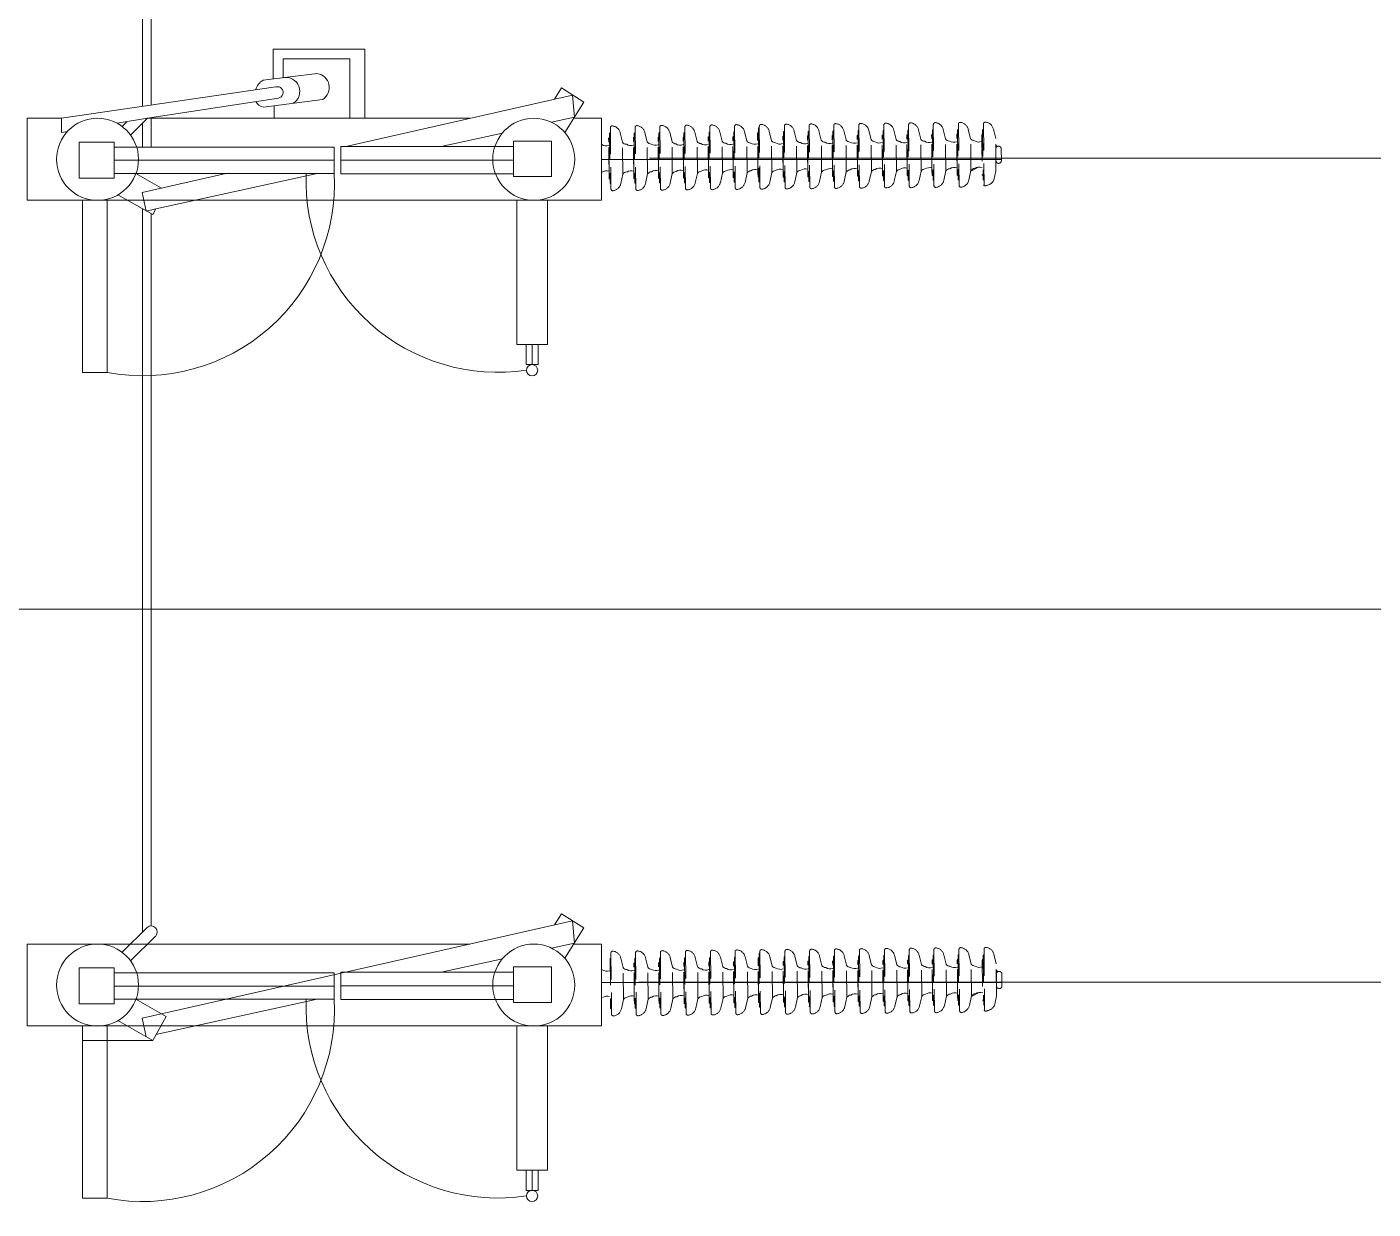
# Model space of a CAD drawing. Header units: inches. Extents: x 3989 to 4711, y 2881 to 3348.
# Drawn here: x 4179.83 to 4205.35, y 3026.7 to 3049.11 of the extents above; entities that cross this region are included whole.
import ezdxf

# ---------------------------------------------------------------- set-up
doc = ezdxf.new("R2010")
doc.units = ezdxf.units.IN
doc.header["$MEASUREMENT"] = 0
doc.linetypes.add('DASHED', pattern=[0.75, 0.5, -0.25])
doc.layers.add('COTAS', color=4, linetype='Continuous')
doc.layers.add('medidas', color=3, linetype='Continuous')

# ---------------------------------------------------------------- blocks, each defined once
blk = doc.blocks.new('*U13')
at = {"color": 0, "linetype": 'DASHED', "lineweight": 0}
for p, q in [((-124.362, -105.849), (-124.373, -107.008)), ((-124.362, -105.855), (-124.373, -107.015)), ((-123.887, -105.853), (-123.898, -107.013)), ((-123.411, -105.858), (-123.423, -107.018)), ((-122.943, -105.863), (-122.955, -107.023)), ((-122.475, -105.868), (-122.487, -107.028)), ((-122, -105.873), (-122.011, -107.032)), ((-121.525, -105.877), (-121.536, -107.037)), ((-121.056, -105.882), (-121.068, -107.042)), ((-120.588, -105.887), (-120.6, -107.047)), ((-120.588, -105.887), (-120.6, -107.047)), ((-124.599, -106.735), (-124.593, -106.124)), ((-124.549, -105.945), (-124.593, -106.124)), ((-124.346, -105.967), (-124.355, -106.904)), ((-124.329, -106.055), (-124.337, -106.816)), ((-124.124, -106.734), (-124.118, -106.128)), ((-124.074, -105.95), (-124.118, -106.128)), ((-123.879, -105.956), (-123.888, -105.956)), ((-123.87, -105.965), (-123.88, -106.902)), ((-123.863, -106.045), (-123.871, -106.045)), ((-123.861, -106.73), (-123.855, -106.125)), ((-123.649, -106.738), (-123.643, -106.133)), ((-123.599, -105.954), (-123.643, -106.133)), ((-123.404, -105.961), (-123.412, -105.961)), ((-123.395, -105.969), (-123.405, -106.907)), ((-123.387, -106.049), (-123.396, -106.049)), ((-123.386, -106.734), (-123.38, -106.129)), ((-123.181, -106.743), (-123.175, -106.138)), ((-123.131, -105.959), (-123.175, -106.138)), ((-122.936, -105.966), (-122.944, -105.966)), ((-122.927, -105.975), (-122.936, -106.912)), ((-122.919, -106.054), (-122.928, -106.054)), ((-122.917, -106.739), (-122.911, -106.134)), ((-122.712, -106.748), (-122.706, -106.143)), ((-122.663, -105.964), (-122.706, -106.143)), ((-122.467, -105.971), (-122.476, -105.971)), ((-122.459, -105.979), (-122.468, -106.916)), ((-122.451, -106.059), (-122.46, -106.059)), ((-122.449, -106.744), (-122.443, -106.139)), ((-122.187, -105.969), (-122.231, -106.148)), ((-121.992, -105.975), (-122.001, -105.975)), ((-121.984, -105.984), (-121.993, -106.921)), ((-121.976, -106.064), (-121.984, -106.064)), ((-121.974, -106.749), (-121.968, -106.144)), ((-121.712, -105.973), (-121.756, -106.152)), ((-121.517, -105.98), (-121.526, -105.98)), ((-121.508, -105.989), (-121.518, -106.926)), ((-121.501, -106.068), (-121.509, -106.068)), ((-121.244, -105.978), (-121.288, -106.157)), ((-121.049, -105.985), (-121.057, -105.985)), ((-121.04, -105.994), (-121.05, -106.931)), ((-121.032, -106.073), (-121.041, -106.073)), ((-120.776, -105.983), (-120.819, -106.162)), ((-120.58, -105.99), (-120.589, -105.99)), ((-120.572, -105.998), (-120.581, -106.936)), ((-120.572, -105.998), (-120.581, -106.936)), ((-120.301, -105.988), (-120.344, -106.166)), ((-120.113, -105.891), (-120.125, -107.051)), ((-120.113, -105.891), (-120.125, -107.051)), ((-120.105, -105.923), (-120.113, -105.923)), ((-120.096, -105.932), (-120.106, -106.869)), ((-120.097, -106.003), (-120.106, -106.94)), ((-119.832, -105.993), (-119.876, -106.172)), ((-119.645, -105.896), (-119.656, -107.056)), ((-119.637, -105.999), (-119.646, -105.999)), ((-119.629, -106.008), (-119.638, -106.945)), ((-119.621, -106.088), (-119.629, -106.088)), ((-119.364, -105.997), (-119.408, -106.176)), ((-119.176, -105.901), (-119.188, -107.061)), ((-119.169, -106.004), (-119.177, -106.004)), ((-119.16, -106.013), (-119.17, -106.95)), ((-119.152, -106.092), (-119.161, -106.092)), ((-118.889, -106.002), (-118.933, -106.181)), ((-118.701, -105.906), (-118.713, -107.066)), ((-118.694, -106.009), (-118.702, -106.009)), ((-118.685, -106.018), (-118.695, -106.955)), ((-118.677, -106.097), (-118.686, -106.097)), ((-118.414, -106.007), (-118.458, -106.186)), ((-118.226, -105.91), (-118.238, -107.07)), ((-118.219, -106.013), (-118.227, -106.013)), ((-118.21, -106.022), (-118.219, -106.959)), ((-118.202, -106.102), (-118.211, -106.102)), ((-117.946, -106.012), (-117.989, -106.191)), ((-117.758, -105.916), (-117.77, -107.075)), ((-117.75, -106.018), (-117.759, -106.018)), ((-117.742, -106.027), (-117.751, -106.964)), ((-117.734, -106.107), (-117.743, -106.107)), ((-117.477, -106.017), (-117.521, -106.195)), ((-117.29, -105.92), (-117.301, -107.08)), ((-117.282, -106.023), (-117.291, -106.023)), ((-117.273, -106.032), (-117.283, -106.969)), ((-117.266, -106.112), (-117.274, -106.111)), ((-124.699, -106.327), (-124.701, -106.55)), ((-124.595, -106.328), (-124.597, -106.551)), ((-124.332, -106.324), (-124.334, -106.547)), ((-123.857, -106.322), (-123.859, -106.545)), ((-123.382, -106.326), (-123.384, -106.55)), ((-122.913, -106.331), (-122.916, -106.555)), ((-122.445, -106.336), (-122.447, -106.56)), ((-122.237, -106.753), (-122.231, -106.148)), ((-121.97, -106.341), (-121.972, -106.565)), ((-121.762, -106.757), (-121.756, -106.152)), ((-121.499, -106.753), (-121.493, -106.148)), ((-121.495, -106.346), (-121.497, -106.569)), ((-121.294, -106.762), (-121.288, -106.157)), ((-121.031, -106.758), (-121.025, -106.153)), ((-121.027, -106.351), (-121.029, -106.574)), ((-120.826, -106.767), (-120.819, -106.162)), ((-120.562, -106.763), (-120.556, -106.158)), ((-120.558, -106.355), (-120.561, -106.579)), ((-120.35, -106.772), (-120.344, -106.166)), ((-120.087, -106.768), (-120.081, -106.162)), ((-120.083, -106.36), (-120.085, -106.583)), ((-119.882, -106.777), (-119.876, -106.172)), ((-119.619, -106.773), (-119.613, -106.168)), ((-119.615, -106.365), (-119.617, -106.589)), ((-119.414, -106.781), (-119.408, -106.176)), ((-119.151, -106.777), (-119.145, -106.172)), ((-119.147, -106.37), (-119.149, -106.593)), ((-118.939, -106.786), (-118.933, -106.181)), ((-118.676, -106.782), (-118.669, -106.177)), ((-118.671, -106.375), (-118.674, -106.598)), ((-118.464, -106.791), (-118.458, -106.186)), ((-118.2, -106.787), (-118.194, -106.182)), ((-118.196, -106.379), (-118.199, -106.603)), ((-117.995, -106.796), (-117.989, -106.191)), ((-117.732, -106.792), (-117.726, -106.187)), ((-117.728, -106.384), (-117.73, -106.608)), ((-117.527, -106.801), (-117.521, -106.195)), ((-117.264, -106.797), (-117.258, -106.191)), ((-117.26, -106.389), (-117.262, -106.612)), ((-124.559, -106.915), (-124.599, -106.735)), ((-124.346, -106.824), (-124.354, -106.824)), ((-124.084, -106.913), (-124.124, -106.734)), ((-123.87, -106.823), (-123.879, -106.822)), ((-123.609, -106.918), (-123.649, -106.738)), ((-123.395, -106.827), (-123.404, -106.827)), ((-123.141, -106.923), (-123.181, -106.743)), ((-122.927, -106.832), (-122.936, -106.832)), ((-122.672, -106.928), (-122.712, -106.748)), ((-122.459, -106.837), (-122.467, -106.837)), ((-122.197, -106.932), (-122.237, -106.753)), ((-121.984, -106.842), (-121.992, -106.842)), ((-121.722, -106.937), (-121.762, -106.757)), ((-121.508, -106.846), (-121.517, -106.846)), ((-121.254, -106.942), (-121.294, -106.762)), ((-121.04, -106.851), (-121.049, -106.851)), ((-120.786, -106.947), (-120.826, -106.767)), ((-120.572, -106.856), (-120.581, -106.856)), ((-120.31, -106.951), (-120.35, -106.772)), ((-120.097, -106.861), (-120.105, -106.86)), ((-119.842, -106.956), (-119.882, -106.777)), ((-119.629, -106.866), (-119.637, -106.866)), ((-119.374, -106.961), (-119.414, -106.781)), ((-119.16, -106.87), (-119.169, -106.87)), ((-118.899, -106.966), (-118.939, -106.786)), ((-118.685, -106.875), (-118.694, -106.875)), ((-118.424, -106.97), (-118.464, -106.791)), ((-118.21, -106.88), (-118.219, -106.88)), ((-117.955, -106.975), (-117.995, -106.796)), ((-117.742, -106.885), (-117.75, -106.885)), ((-117.487, -106.98), (-117.527, -106.801)), ((-117.274, -106.89), (-117.282, -106.889)), ((-124.364, -106.912), (-124.372, -106.912)), ((-123.889, -106.911), (-123.897, -106.911)), ((-123.413, -106.915), (-123.422, -106.915)), ((-122.945, -106.92), (-122.954, -106.92)), ((-122.477, -106.925), (-122.486, -106.925)), ((-122.002, -106.93), (-122.01, -106.93)), ((-121.527, -106.934), (-121.535, -106.934)), ((-121.058, -106.939), (-121.067, -106.939)), ((-120.59, -106.944), (-120.599, -106.944)), ((-120.115, -106.949), (-120.124, -106.948)), ((-119.647, -106.954), (-119.655, -106.954)), ((-119.179, -106.958), (-119.187, -106.958)), ((-118.703, -106.963), (-118.712, -106.963)), ((-118.228, -106.968), (-118.237, -106.968)), ((-117.76, -106.973), (-117.769, -106.973)), ((-117.292, -106.978), (-117.3, -106.977)), ((-124.56, -121.591), (-124.604, -121.77)), ((-124.373, -121.495), (-124.384, -122.655)), ((-124.373, -121.502), (-124.384, -122.661)), ((-124.357, -121.613), (-124.366, -122.55)), ((-124.34, -121.702), (-124.348, -122.462)), ((-124.085, -121.596), (-124.129, -121.775)), ((-123.897, -121.5), (-123.909, -122.66)), ((-123.89, -121.603), (-123.899, -121.603)), ((-123.881, -121.611), (-123.891, -122.548)), ((-123.873, -121.691), (-123.882, -121.691)), ((-123.61, -121.6), (-123.654, -121.779)), ((-123.422, -121.504), (-123.434, -122.664)), ((-123.415, -121.607), (-123.423, -121.607)), ((-123.406, -121.616), (-123.416, -122.553)), ((-123.398, -121.696), (-123.407, -121.695)), ((-123.142, -121.606), (-123.185, -121.784)), ((-122.954, -121.509), (-122.966, -122.669)), ((-122.946, -121.612), (-122.955, -121.612)), ((-122.938, -121.621), (-122.947, -122.558)), ((-122.93, -121.701), (-122.939, -121.701)), ((-122.674, -121.61), (-122.717, -121.789)), ((-122.486, -121.514), (-122.498, -122.674)), ((-122.478, -121.617), (-122.487, -121.617)), ((-122.47, -121.626), (-122.479, -122.563)), ((-122.462, -121.705), (-122.47, -121.705)), ((-122.198, -121.615), (-122.242, -121.794)), ((-122.011, -121.519), (-122.022, -122.679)), ((-122.003, -121.622), (-122.012, -121.622)), ((-121.995, -121.631), (-122.004, -122.568)), ((-121.723, -121.62), (-121.767, -121.798)), ((-121.536, -121.523), (-121.547, -122.683)), ((-121.528, -121.626), (-121.537, -121.626)), ((-121.519, -121.635), (-121.529, -122.572)), ((-121.255, -121.625), (-121.299, -121.804)), ((-121.067, -121.529), (-121.079, -122.688)), ((-121.06, -121.631), (-121.068, -121.631)), ((-121.051, -121.64), (-121.061, -122.577)), ((-120.787, -121.629), (-120.83, -121.808)), ((-120.599, -121.533), (-120.611, -122.693)), ((-120.599, -121.533), (-120.611, -122.693)), ((-120.591, -121.636), (-120.6, -121.636)), ((-120.583, -121.645), (-120.592, -122.582)), ((-120.583, -121.645), (-120.592, -122.582)), ((-120.312, -121.634), (-120.355, -121.813)), ((-120.124, -121.538), (-120.136, -122.698)), ((-120.124, -121.538), (-120.136, -122.698)), ((-120.116, -121.569), (-120.124, -121.569)), ((-120.107, -121.578), (-120.117, -122.515)), ((-120.108, -121.649), (-120.117, -122.586)), ((-119.843, -121.639), (-119.887, -121.818)), ((-119.656, -121.543), (-119.667, -122.703)), ((-119.648, -121.646), (-119.657, -121.646)), ((-119.64, -121.654), (-119.649, -122.591)), ((-119.375, -121.644), (-119.419, -121.823)), ((-119.187, -121.548), (-119.199, -122.707)), ((-119.18, -121.65), (-119.188, -121.65)), ((-119.171, -121.659), (-119.181, -122.596)), ((-118.9, -121.649), (-118.944, -121.827)), ((-118.712, -121.552), (-118.724, -122.712)), ((-118.705, -121.655), (-118.713, -121.655)), ((-118.696, -121.664), (-118.706, -122.601)), ((-118.425, -121.653), (-118.469, -121.832)), ((-118.237, -121.557), (-118.249, -122.717)), ((-118.23, -121.66), (-118.238, -121.66)), ((-118.221, -121.668), (-118.23, -122.605)), ((-117.957, -121.658), (-118, -121.837)), ((-117.769, -121.562), (-117.781, -122.722)), ((-117.761, -121.665), (-117.77, -121.665)), ((-117.753, -121.674), (-117.762, -122.611)), ((-117.488, -121.663), (-117.532, -121.842)), ((-117.301, -121.567), (-117.312, -122.727)), ((-117.293, -121.67), (-117.302, -121.67)), ((-117.284, -121.678), (-117.294, -122.615)), ((-124.61, -122.382), (-124.604, -121.77)), ((-124.135, -122.38), (-124.129, -121.775)), ((-123.872, -122.376), (-123.866, -121.771)), ((-123.66, -122.384), (-123.654, -121.779)), ((-123.397, -122.38), (-123.391, -121.775)), ((-123.192, -122.39), (-123.185, -121.784)), ((-122.928, -122.386), (-122.922, -121.78)), ((-122.723, -122.394), (-122.717, -121.789)), ((-122.46, -122.39), (-122.454, -121.785)), ((-122.248, -122.399), (-122.242, -121.794)), ((-121.987, -121.71), (-121.995, -121.71)), ((-121.985, -122.395), (-121.979, -121.79)), ((-121.773, -122.404), (-121.767, -121.798)), ((-121.512, -121.715), (-121.52, -121.715)), ((-121.51, -122.4), (-121.504, -121.795)), ((-121.305, -122.409), (-121.299, -121.804)), ((-121.043, -121.72), (-121.052, -121.72)), ((-121.042, -122.405), (-121.035, -121.8)), ((-120.837, -122.413), (-120.83, -121.808)), ((-120.573, -122.409), (-120.567, -121.804)), ((-120.361, -122.418), (-120.355, -121.813)), ((-120.098, -122.414), (-120.092, -121.809)), ((-119.893, -122.423), (-119.887, -121.818)), ((-119.632, -121.734), (-119.64, -121.734)), ((-119.63, -122.419), (-119.624, -121.814)), ((-119.425, -122.428), (-119.419, -121.823)), ((-119.163, -121.739), (-119.172, -121.739)), ((-119.162, -122.424), (-119.156, -121.819)), ((-118.95, -122.433), (-118.944, -121.827)), ((-118.688, -121.744), (-118.697, -121.744)), ((-118.687, -122.429), (-118.68, -121.824)), ((-118.475, -122.437), (-118.469, -121.832)), ((-118.213, -121.748), (-118.222, -121.748)), ((-118.211, -122.433), (-118.205, -121.828)), ((-118.006, -122.442), (-118, -121.837)), ((-117.745, -121.753), (-117.754, -121.753)), ((-117.743, -122.438), (-117.737, -121.833)), ((-117.538, -122.447), (-117.532, -121.842)), ((-124.71, -121.973), (-124.712, -122.197)), ((-124.606, -121.974), (-124.608, -122.198)), ((-124.343, -121.97), (-124.345, -122.194)), ((-123.868, -121.968), (-123.87, -122.192)), ((-123.393, -121.973), (-123.395, -122.196)), ((-122.924, -121.978), (-122.927, -122.201)), ((-122.456, -121.983), (-122.458, -122.206)), ((-121.981, -121.987), (-121.983, -122.211)), ((-121.506, -121.992), (-121.508, -122.215)), ((-121.037, -121.997), (-121.04, -122.221)), ((-120.569, -122.002), (-120.571, -122.225)), ((-120.094, -122.006), (-120.096, -122.23)), ((-119.626, -122.011), (-119.628, -122.235)), ((-119.158, -122.016), (-119.16, -122.24)), ((-118.682, -122.021), (-118.685, -122.244)), ((-118.207, -122.025), (-118.21, -122.249)), ((-117.739, -122.03), (-117.741, -122.254)), ((-124.57, -122.562), (-124.61, -122.382)), ((-124.357, -122.471), (-124.365, -122.471)), ((-124.095, -122.56), (-124.135, -122.38)), ((-123.881, -122.469), (-123.89, -122.469)), ((-123.62, -122.564), (-123.66, -122.384)), ((-123.406, -122.473), (-123.415, -122.473)), ((-123.152, -122.569), (-123.192, -122.39)), ((-122.683, -122.574), (-122.723, -122.394)), ((-122.208, -122.579), (-122.248, -122.399)), ((-121.733, -122.583), (-121.773, -122.404)), ((-121.265, -122.588), (-121.305, -122.409)), ((-120.797, -122.593), (-120.837, -122.413)), ((-120.321, -122.598), (-120.361, -122.418)), ((-119.853, -122.603), (-119.893, -122.423)), ((-119.385, -122.607), (-119.425, -122.428)), ((-118.91, -122.612), (-118.95, -122.433)), ((-118.435, -122.617), (-118.475, -122.437)), ((-117.966, -122.622), (-118.006, -122.442)), ((-117.498, -122.627), (-117.538, -122.447)), ((-124.375, -122.559), (-124.383, -122.559)), ((-123.9, -122.557), (-123.908, -122.557)), ((-123.424, -122.561), (-123.433, -122.561)), ((-122.956, -122.567), (-122.965, -122.566)), ((-122.938, -122.479), (-122.947, -122.478)), ((-122.488, -122.571), (-122.497, -122.571)), ((-122.47, -122.483), (-122.478, -122.483)), ((-122.013, -122.576), (-122.021, -122.576)), ((-121.995, -122.488), (-122.003, -122.488)), ((-121.538, -122.581), (-121.546, -122.581)), ((-121.519, -122.493), (-121.528, -122.492)), ((-121.069, -122.586), (-121.078, -122.586)), ((-121.051, -122.498), (-121.06, -122.498)), ((-120.601, -122.59), (-120.61, -122.59)), ((-120.583, -122.502), (-120.592, -122.502)), ((-120.126, -122.595), (-120.135, -122.595)), ((-120.108, -122.507), (-120.116, -122.507)), ((-119.658, -122.6), (-119.666, -122.6)), ((-119.64, -122.512), (-119.648, -122.512)), ((-119.189, -122.605), (-119.198, -122.605)), ((-119.171, -122.517), (-119.18, -122.517)), ((-118.714, -122.61), (-118.723, -122.61)), ((-118.696, -122.522), (-118.705, -122.521)), ((-118.239, -122.614), (-118.248, -122.614)), ((-118.221, -122.526), (-118.23, -122.526)), ((-117.771, -122.619), (-117.78, -122.619)), ((-117.753, -122.531), (-117.761, -122.531)), ((-117.303, -122.624), (-117.311, -122.624)), ((-117.285, -122.536), (-117.293, -122.536))]:
    blk.add_line(p, q, dxfattribs=at)
at = {"color": 0, "lineweight": 0}
for p, q in [((-123.854, -106.053), (-123.855, -106.125)), ((-123.379, -106.058), (-123.38, -106.129)), ((-122.911, -106.063), (-122.911, -106.134)), ((-122.442, -106.068), (-122.443, -106.139)), ((-121.967, -106.073), (-121.968, -106.144)), ((-121.492, -106.077), (-121.493, -106.148)), ((-121.024, -106.082), (-121.025, -106.153)), ((-120.556, -106.087), (-120.556, -106.158)), ((-120.08, -106.091), (-120.081, -106.162)), ((-120.08, -106.02), (-120.08, -106.091)), ((-119.612, -106.096), (-119.613, -106.168)), ((-119.144, -106.101), (-119.145, -106.172)), ((-118.669, -106.106), (-118.669, -106.177)), ((-118.194, -106.11), (-118.194, -106.182)), ((-117.725, -106.116), (-117.726, -106.187)), ((-117.257, -106.12), (-117.258, -106.191)), ((-124.27, -106.667), (-124.121, -106.746)), ((-123.861, -106.73), (-123.862, -106.814)), ((-123.386, -106.734), (-123.387, -106.818)), ((-122.917, -106.739), (-122.918, -106.824)), ((-122.449, -106.744), (-122.45, -106.828)), ((-121.974, -106.749), (-121.975, -106.833)), ((-121.499, -106.753), (-121.5, -106.838)), ((-121.031, -106.758), (-121.032, -106.843)), ((-120.562, -106.763), (-120.563, -106.847)), ((-120.087, -106.768), (-120.088, -106.852)), ((-119.619, -106.773), (-119.62, -106.857)), ((-119.151, -106.777), (-119.152, -106.862)), ((-118.676, -106.782), (-118.676, -106.867)), ((-118.2, -106.787), (-118.201, -106.871)), ((-117.732, -106.792), (-117.733, -106.876)), ((-117.264, -106.797), (-117.265, -106.881)), ((-123.865, -121.7), (-123.866, -121.771)), ((-123.39, -121.704), (-123.391, -121.775)), ((-120.091, -121.667), (-120.091, -121.738)), ((-122.922, -121.709), (-122.922, -121.78)), ((-122.453, -121.714), (-122.454, -121.785)), ((-121.978, -121.719), (-121.979, -121.79)), ((-121.503, -121.723), (-121.504, -121.795)), ((-121.035, -121.728), (-121.035, -121.8)), ((-120.567, -121.733), (-120.567, -121.804)), ((-120.091, -121.738), (-120.092, -121.809)), ((-119.623, -121.743), (-119.624, -121.814)), ((-119.155, -121.748), (-119.156, -121.819)), ((-118.68, -121.752), (-118.68, -121.824)), ((-118.205, -121.757), (-118.205, -121.828)), ((-117.736, -121.762), (-117.737, -121.833)), ((-124.281, -122.313), (-124.132, -122.392)), ((-123.872, -122.376), (-123.873, -122.46)), ((-123.397, -122.38), (-123.398, -122.465)), ((-122.928, -122.386), (-122.929, -122.47)), ((-122.46, -122.39), (-122.461, -122.475)), ((-121.985, -122.395), (-121.986, -122.48)), ((-121.51, -122.4), (-121.511, -122.484)), ((-121.042, -122.405), (-121.042, -122.489)), ((-120.573, -122.409), (-120.574, -122.494)), ((-120.098, -122.414), (-120.099, -122.498)), ((-119.63, -122.419), (-119.631, -122.503)), ((-119.162, -122.424), (-119.163, -122.508)), ((-118.687, -122.429), (-118.687, -122.513)), ((-118.211, -122.433), (-118.212, -122.517)), ((-117.743, -122.438), (-117.744, -122.523))]:
    blk.add_line(p, q, dxfattribs=at)
at = {"lineweight": 0}
for p, q in [((-118.029, -106.495), (-168.851, -106.495)), ((-117.827, -122.118), (-168.843, -122.118))]:
    blk.add_line(p, q, dxfattribs=at)
at = {"color": 0, "lineweight": 0}
for points in [[(-124.615, -106.279), (-124.594, -106.24)], [(-124.626, -121.926), (-124.605, -121.886)]]:
    blk.add_lwpolyline(points, dxfattribs=at)
at = {"color": 0, "linetype": 'DASHED', "lineweight": 0}
for centre, radius, start, end in [((-124.381, -105.986), 0.173, 96.1367, 166.2887), ((-124.396, -105.848), 0.0346, 359.4188, 96.1367), ((-123.906, -105.991), 0.173, 96.1367, 166.2887), ((-123.921, -105.853), 0.0346, 359.4188, 96.1367), ((-123.431, -105.995), 0.173, 96.1367, 166.2887), ((-123.446, -105.858), 0.0346, 359.4188, 96.1367), ((-122.963, -106), 0.173, 96.1367, 166.2887), ((-122.978, -105.863), 0.0346, 359.4188, 96.1367), ((-122.495, -106.005), 0.173, 96.1367, 166.2887), ((-122.509, -105.867), 0.0346, 359.4188, 96.1367), ((-122.02, -106.01), 0.173, 96.1367, 166.2887), ((-122.034, -105.872), 0.0346, 359.4188, 96.1367), ((-121.544, -106.014), 0.173, 96.1367, 166.2887), ((-121.559, -105.877), 0.0346, 359.4188, 96.1367), ((-121.076, -106.019), 0.173, 96.1367, 166.2887), ((-121.091, -105.882), 0.0346, 359.4188, 96.1367), ((-120.608, -106.024), 0.173, 96.1367, 166.2887), ((-120.623, -105.887), 0.0346, 359.4188, 96.1367), ((-120.133, -106.029), 0.173, 96.1367, 166.2887), ((-120.148, -105.891), 0.0346, 359.4188, 96.1367), ((-119.664, -106.034), 0.173, 96.1367, 166.2887), ((-119.679, -105.896), 0.0346, 359.4188, 96.1367), ((-119.196, -106.038), 0.173, 96.1367, 166.2887), ((-119.211, -105.901), 0.0346, 359.4188, 96.1367), ((-118.721, -106.043), 0.173, 96.1367, 166.2887), ((-118.736, -105.906), 0.0346, 359.4188, 96.1367), ((-118.246, -106.048), 0.173, 96.1367, 166.2887), ((-118.261, -105.91), 0.0346, 359.4188, 96.1367), ((-117.778, -106.053), 0.173, 96.1367, 166.2887), ((-117.792, -105.915), 0.0346, 359.4188, 96.1367), ((-117.309, -106.058), 0.173, 96.1367, 166.2887), ((-117.324, -105.92), 0.0346, 359.4188, 96.1367), ((-124.354, -105.965), 0.00864, 359.4188, 89.4188), ((-124.338, -106.055), 0.00864, 359.4188, 89.4188), ((-123.879, -105.965), 0.00864, 359.4188, 89.4188), ((-123.863, -106.053), 0.00864, 359.4188, 89.4188), ((-123.404, -105.969), 0.00864, 359.4188, 89.4188), ((-123.387, -106.058), 0.00864, 359.4188, 89.4188), ((-122.936, -105.975), 0.00864, 359.4188, 89.4188), ((-122.919, -106.063), 0.00864, 359.4188, 89.4188), ((-122.467, -105.979), 0.00864, 359.4188, 89.4188), ((-122.451, -106.068), 0.00864, 359.4188, 89.4188), ((-121.992, -105.984), 0.00864, 359.4188, 89.4188), ((-121.976, -106.072), 0.00864, 359.4188, 89.4188), ((-121.517, -105.989), 0.00864, 359.4188, 89.4188), ((-121.501, -106.077), 0.00864, 359.4188, 89.4188), ((-121.049, -105.994), 0.00864, 359.4188, 89.4188), ((-121.032, -106.082), 0.00864, 359.4188, 89.4188), ((-120.581, -105.998), 0.00864, 359.4188, 89.4188), ((-120.564, -106.087), 0.00864, 359.4188, 89.4188), ((-120.105, -105.932), 0.00864, 359.4188, 89.4188), ((-120.088, -106.02), 0.00864, 359.4188, 89.4188), ((-119.637, -106.008), 0.00864, 359.4188, 89.4188), ((-119.621, -106.096), 0.00864, 359.4188, 89.4188), ((-119.169, -106.013), 0.00864, 359.4188, 89.4188), ((-119.153, -106.101), 0.00864, 359.4188, 89.4188), ((-118.694, -106.018), 0.00864, 359.4188, 89.4188), ((-118.677, -106.106), 0.00864, 359.4188, 89.4188), ((-118.219, -106.022), 0.00864, 359.4188, 89.4188), ((-118.202, -106.11), 0.00864, 359.4188, 89.4188), ((-117.75, -106.027), 0.00864, 359.4188, 89.4188), ((-117.734, -106.115), 0.00864, 359.4188, 89.4188), ((-117.282, -106.032), 0.00864, 359.4188, 89.4188), ((-117.266, -106.12), 0.00864, 359.4188, 89.4188), ((-124.647, -106.321), 0.0522, 352.1235, 186.7141), ((-124.649, -106.544), 0.0522, 172.1235, 6.7141), ((-124.364, -106.904), 0.00864, 269.4188, 359.4188), ((-124.346, -106.816), 0.00864, 269.4188, 359.4188), ((-123.889, -106.902), 0.00864, 269.4188, 359.4188), ((-123.87, -106.814), 0.00864, 269.4188, 359.4188), ((-123.413, -106.906), 0.00864, 269.4188, 359.4188), ((-123.395, -106.818), 0.00864, 269.4188, 359.4188), ((-122.927, -106.824), 0.00864, 269.4188, 359.4188), ((-122.459, -106.828), 0.00864, 269.4188, 359.4188), ((-121.984, -106.833), 0.00864, 269.4188, 359.4188), ((-121.508, -106.838), 0.00864, 269.4188, 359.4188), ((-121.04, -106.843), 0.00864, 269.4188, 359.4188), ((-120.572, -106.847), 0.00864, 269.4188, 359.4188), ((-120.097, -106.852), 0.00864, 269.4188, 359.4188), ((-119.628, -106.857), 0.00864, 269.4188, 359.4188), ((-119.16, -106.862), 0.00864, 269.4188, 359.4188), ((-118.685, -106.867), 0.00864, 269.4188, 359.4188), ((-118.21, -106.871), 0.00864, 269.4188, 359.4188), ((-117.742, -106.876), 0.00864, 269.4188, 359.4188), ((-117.273, -106.881), 0.00864, 269.4188, 359.4188), ((-124.378, -106.81), 0.21, 210.153, 260.354), ((-124.394, -106.987), 0.0346, 237.726, 334.4439), ((-123.915, -106.876), 0.173, 192.5488, 262.7008), ((-123.933, -107.013), 0.0346, 262.7008, 359.4188), ((-123.44, -106.88), 0.173, 192.5488, 262.7008), ((-123.458, -107.017), 0.0346, 262.7008, 359.4188), ((-122.972, -106.885), 0.173, 192.5488, 262.7008), ((-122.989, -107.023), 0.0346, 262.7008, 359.4188), ((-122.945, -106.912), 0.00864, 269.4188, 359.4188), ((-122.504, -106.89), 0.173, 192.5488, 262.7008), ((-122.521, -107.027), 0.0346, 262.7008, 359.4188), ((-122.477, -106.916), 0.00864, 269.4188, 359.4188), ((-122.029, -106.895), 0.173, 192.5488, 262.7008), ((-122.046, -107.032), 0.0346, 262.7008, 359.4188), ((-122.002, -106.921), 0.00864, 269.4188, 359.4188), ((-121.553, -106.899), 0.173, 192.5488, 262.7008), ((-121.571, -107.037), 0.0346, 262.7008, 359.4188), ((-121.527, -106.926), 0.00864, 269.4188, 359.4188), ((-121.085, -106.904), 0.173, 192.5488, 262.7008), ((-121.103, -107.042), 0.0346, 262.7008, 359.4188), ((-121.058, -106.931), 0.00864, 269.4188, 359.4188), ((-120.617, -106.909), 0.173, 192.5488, 262.7008), ((-120.634, -107.046), 0.0346, 262.7008, 359.4188), ((-120.59, -106.935), 0.00864, 269.4188, 359.4188), ((-120.142, -106.914), 0.173, 192.5488, 262.7008), ((-120.159, -107.051), 0.0346, 262.7008, 359.4188), ((-120.115, -106.94), 0.00864, 269.4188, 359.4188), ((-119.673, -106.919), 0.173, 192.5488, 262.7008), ((-119.691, -107.056), 0.0346, 262.7008, 359.4188), ((-119.647, -106.945), 0.00864, 269.4188, 359.4188), ((-119.205, -106.924), 0.173, 192.5488, 262.7008), ((-119.223, -107.061), 0.0346, 262.7008, 359.4188), ((-119.178, -106.95), 0.00864, 269.4188, 359.4188), ((-118.73, -106.928), 0.173, 192.5488, 262.7008), ((-118.748, -107.066), 0.0346, 262.7008, 359.4188), ((-118.703, -106.955), 0.00864, 269.4188, 359.4188), ((-118.255, -106.933), 0.173, 192.5488, 262.7008), ((-118.272, -107.07), 0.0346, 262.7008, 359.4188), ((-118.228, -106.959), 0.00864, 269.4188, 359.4188), ((-117.787, -106.938), 0.173, 192.5488, 262.7008), ((-117.804, -107.075), 0.0346, 262.7008, 359.4188), ((-117.76, -106.964), 0.00864, 269.4188, 359.4188), ((-117.318, -106.943), 0.173, 192.5488, 262.7008), ((-117.336, -107.08), 0.0346, 262.7008, 359.4188), ((-117.292, -106.969), 0.00864, 269.4188, 359.4188), ((-124.392, -121.632), 0.173, 96.1367, 166.2887), ((-124.407, -121.495), 0.0346, 359.4188, 96.1367), ((-124.365, -121.612), 0.00864, 359.4188, 89.4188), ((-124.349, -121.701), 0.00864, 359.4188, 89.4188), ((-123.917, -121.637), 0.173, 96.1367, 166.2887), ((-123.932, -121.499), 0.0346, 359.4188, 96.1367), ((-123.89, -121.611), 0.00864, 359.4188, 89.4188), ((-123.874, -121.7), 0.00864, 359.4188, 89.4188), ((-123.442, -121.641), 0.173, 96.1367, 166.2887), ((-123.457, -121.504), 0.0346, 359.4188, 96.1367), ((-123.415, -121.616), 0.00864, 359.4188, 89.4188), ((-123.398, -121.704), 0.00864, 359.4188, 89.4188), ((-122.974, -121.647), 0.173, 96.1367, 166.2887), ((-122.989, -121.509), 0.0346, 359.4188, 96.1367), ((-122.947, -121.621), 0.00864, 359.4188, 89.4188), ((-122.93, -121.709), 0.00864, 359.4188, 89.4188), ((-122.506, -121.651), 0.173, 96.1367, 166.2887), ((-122.52, -121.514), 0.0346, 359.4188, 96.1367), ((-122.478, -121.626), 0.00864, 359.4188, 89.4188), ((-122.462, -121.714), 0.00864, 359.4188, 89.4188), ((-122.03, -121.656), 0.173, 96.1367, 166.2887), ((-122.045, -121.519), 0.0346, 359.4188, 96.1367), ((-122.003, -121.63), 0.00864, 359.4188, 89.4188), ((-121.555, -121.661), 0.173, 96.1367, 166.2887), ((-121.57, -121.523), 0.0346, 359.4188, 96.1367), ((-121.528, -121.635), 0.00864, 359.4188, 89.4188), ((-121.087, -121.666), 0.173, 96.1367, 166.2887), ((-121.102, -121.528), 0.0346, 359.4188, 96.1367), ((-121.06, -121.64), 0.00864, 359.4188, 89.4188), ((-120.619, -121.67), 0.173, 96.1367, 166.2887), ((-120.634, -121.533), 0.0346, 359.4188, 96.1367), ((-120.592, -121.645), 0.00864, 359.4188, 89.4188), ((-120.144, -121.675), 0.173, 96.1367, 166.2887), ((-120.158, -121.537), 0.0346, 359.4188, 96.1367), ((-120.116, -121.578), 0.00864, 359.4188, 89.4188), ((-120.099, -121.666), 0.00864, 359.4188, 89.4188), ((-119.675, -121.68), 0.173, 96.1367, 166.2887), ((-119.69, -121.542), 0.0346, 359.4188, 96.1367), ((-119.648, -121.654), 0.00864, 359.4188, 89.4188), ((-119.207, -121.685), 0.173, 96.1367, 166.2887), ((-119.222, -121.547), 0.0346, 359.4188, 96.1367), ((-119.18, -121.659), 0.00864, 359.4188, 89.4188), ((-118.732, -121.69), 0.173, 96.1367, 166.2887), ((-118.747, -121.552), 0.0346, 359.4188, 96.1367), ((-118.705, -121.664), 0.00864, 359.4188, 89.4188), ((-118.257, -121.694), 0.173, 96.1367, 166.2887), ((-118.272, -121.557), 0.0346, 359.4188, 96.1367), ((-118.23, -121.668), 0.00864, 359.4188, 89.4188), ((-117.789, -121.699), 0.173, 96.1367, 166.2887), ((-117.803, -121.562), 0.0346, 359.4188, 96.1367), ((-117.761, -121.673), 0.00864, 359.4188, 89.4188), ((-117.32, -121.704), 0.173, 96.1367, 166.2887), ((-117.335, -121.566), 0.0346, 359.4188, 96.1367), ((-117.293, -121.678), 0.00864, 359.4188, 89.4188), ((-124.658, -121.967), 0.0522, 352.1235, 186.7141), ((-121.987, -121.719), 0.00864, 359.4188, 89.4188), ((-121.512, -121.723), 0.00864, 359.4188, 89.4188), ((-121.043, -121.728), 0.00864, 359.4188, 89.4188), ((-120.575, -121.733), 0.00864, 359.4188, 89.4188), ((-119.632, -121.743), 0.00864, 359.4188, 89.4188), ((-119.163, -121.747), 0.00864, 359.4188, 89.4188), ((-118.688, -121.752), 0.00864, 359.4188, 89.4188), ((-118.213, -121.757), 0.00864, 359.4188, 89.4188), ((-117.745, -121.762), 0.00864, 359.4188, 89.4188), ((-124.66, -122.19), 0.0522, 172.1235, 6.7141), ((-124.357, -122.462), 0.00864, 269.4188, 359.4188), ((-123.881, -122.46), 0.00864, 269.4188, 359.4188), ((-123.406, -122.465), 0.00864, 269.4188, 359.4188), ((-122.938, -122.47), 0.00864, 269.4188, 359.4188), ((-124.389, -122.456), 0.21, 210.153, 260.354), ((-124.405, -122.634), 0.0346, 237.726, 334.4439), ((-124.375, -122.55), 0.00864, 269.4188, 359.4188), ((-123.926, -122.522), 0.173, 192.5488, 262.7008), ((-123.944, -122.659), 0.0346, 262.7008, 359.4188), ((-123.899, -122.548), 0.00864, 269.4188, 359.4188), ((-123.451, -122.527), 0.173, 192.5488, 262.7008), ((-123.469, -122.664), 0.0346, 262.7008, 359.4188), ((-123.424, -122.553), 0.00864, 269.4188, 359.4188), ((-122.983, -122.532), 0.173, 192.5488, 262.7008), ((-123, -122.669), 0.0346, 262.7008, 359.4188), ((-122.956, -122.558), 0.00864, 269.4188, 359.4188), ((-122.515, -122.536), 0.173, 192.5488, 262.7008), ((-122.532, -122.674), 0.0346, 262.7008, 359.4188), ((-122.488, -122.563), 0.00864, 269.4188, 359.4188), ((-122.47, -122.475), 0.00864, 269.4188, 359.4188), ((-122.039, -122.541), 0.173, 192.5488, 262.7008), ((-122.057, -122.678), 0.0346, 262.7008, 359.4188), ((-122.013, -122.567), 0.00864, 269.4188, 359.4188), ((-121.995, -122.479), 0.00864, 269.4188, 359.4188), ((-121.564, -122.546), 0.173, 192.5488, 262.7008), ((-121.582, -122.683), 0.0346, 262.7008, 359.4188), ((-121.538, -122.572), 0.00864, 269.4188, 359.4188), ((-121.519, -122.484), 0.00864, 269.4188, 359.4188), ((-121.096, -122.551), 0.173, 192.5488, 262.7008), ((-121.114, -122.688), 0.0346, 262.7008, 359.4188), ((-121.069, -122.577), 0.00864, 269.4188, 359.4188), ((-121.051, -122.489), 0.00864, 269.4188, 359.4188), ((-120.628, -122.556), 0.173, 192.5488, 262.7008), ((-120.645, -122.693), 0.0346, 262.7008, 359.4188), ((-120.601, -122.582), 0.00864, 269.4188, 359.4188), ((-120.583, -122.494), 0.00864, 269.4188, 359.4188), ((-120.153, -122.56), 0.173, 192.5488, 262.7008), ((-120.17, -122.697), 0.0346, 262.7008, 359.4188), ((-120.126, -122.586), 0.00864, 269.4188, 359.4188), ((-120.108, -122.498), 0.00864, 269.4188, 359.4188), ((-119.684, -122.565), 0.173, 192.5488, 262.7008), ((-119.702, -122.702), 0.0346, 262.7008, 359.4188), ((-119.658, -122.591), 0.00864, 269.4188, 359.4188), ((-119.639, -122.503), 0.00864, 269.4188, 359.4188), ((-119.216, -122.57), 0.173, 192.5488, 262.7008), ((-119.234, -122.707), 0.0346, 262.7008, 359.4188), ((-119.189, -122.596), 0.00864, 269.4188, 359.4188), ((-119.171, -122.508), 0.00864, 269.4188, 359.4188), ((-118.741, -122.575), 0.173, 192.5488, 262.7008), ((-118.759, -122.712), 0.0346, 262.7008, 359.4188), ((-118.714, -122.601), 0.00864, 269.4188, 359.4188), ((-118.696, -122.513), 0.00864, 269.4188, 359.4188), ((-118.266, -122.579), 0.173, 192.5488, 262.7008), ((-118.283, -122.716), 0.0346, 262.7008, 359.4188), ((-118.239, -122.605), 0.00864, 269.4188, 359.4188), ((-118.221, -122.517), 0.00864, 269.4188, 359.4188), ((-117.798, -122.584), 0.173, 192.5488, 262.7008), ((-117.815, -122.722), 0.0346, 262.7008, 359.4188), ((-117.771, -122.611), 0.00864, 269.4188, 359.4188), ((-117.753, -122.522), 0.00864, 269.4188, 359.4188), ((-117.329, -122.589), 0.173, 192.5488, 262.7008), ((-117.347, -122.726), 0.0346, 262.7008, 359.4188), ((-117.303, -122.615), 0.00864, 269.4188, 359.4188)]:
    blk.add_arc(centre, radius, start, end, dxfattribs=at)
at = {"color": 0, "lineweight": 0}
for centre, radius, start, end in [((-124.195, -106.073), 0.0951, 272.6444, 324.4611), ((-123.72, -106.078), 0.0951, 272.6444, 324.4611), ((-123.252, -106.083), 0.0951, 272.6444, 324.4611), ((-122.784, -106.088), 0.0951, 272.6444, 324.4611), ((-124.274, -106.038), 0.154, 248.4501, 302.5401), ((-123.799, -106.043), 0.154, 248.4501, 302.5401), ((-123.33, -106.048), 0.154, 251.1672, 302.5401), ((-122.862, -106.053), 0.154, 251.1672, 302.5401), ((-122.387, -106.057), 0.154, 248.4501, 302.5401), ((-122.309, -106.092), 0.0951, 272.6444, 324.4611), ((-121.912, -106.062), 0.154, 248.4501, 302.5401), ((-121.833, -106.097), 0.0951, 272.6444, 324.4611), ((-121.444, -106.067), 0.154, 251.1672, 302.5401), ((-121.365, -106.102), 0.0951, 272.6444, 324.4611), ((-120.975, -106.072), 0.154, 251.1672, 302.5401), ((-120.897, -106.107), 0.0951, 272.6444, 324.4611), ((-120.5, -106.076), 0.154, 251.1672, 302.5401), ((-120.422, -106.111), 0.0951, 272.6444, 324.4611), ((-120.032, -106.081), 0.154, 251.1672, 302.5401), ((-119.953, -106.116), 0.0951, 272.6444, 324.4611), ((-119.564, -106.086), 0.154, 251.1672, 302.5401), ((-119.485, -106.121), 0.0951, 272.6444, 324.4611), ((-119.089, -106.091), 0.154, 248.4501, 302.5401), ((-119.01, -106.126), 0.0951, 272.6444, 324.4611), ((-118.613, -106.096), 0.154, 248.4501, 302.5401), ((-118.535, -106.131), 0.0951, 272.6444, 324.4611), ((-118.145, -106.1), 0.154, 251.1672, 302.5401), ((-118.067, -106.135), 0.0951, 272.6444, 324.4611), ((-117.677, -106.105), 0.154, 251.1672, 302.5401), ((-117.598, -106.14), 0.0951, 272.6444, 324.4611), ((-117.209, -106.11), 0.154, 251.1672, 302.5401), ((-124.282, -106.821), 0.154, 56.2975, 110.3874), ((-124.203, -106.787), 0.0951, 34.3765, 86.1931), ((-123.807, -106.825), 0.154, 56.2975, 110.3874), ((-123.727, -106.792), 0.0951, 34.3765, 86.1931), ((-123.338, -106.83), 0.154, 56.2975, 107.6703), ((-123.259, -106.797), 0.0951, 34.3765, 86.1931), ((-122.87, -106.835), 0.154, 56.2975, 107.6703), ((-122.791, -106.802), 0.0951, 34.3765, 86.1931), ((-122.395, -106.84), 0.154, 56.2975, 110.3874), ((-122.316, -106.806), 0.0951, 34.3765, 86.1931), ((-121.92, -106.845), 0.154, 56.2975, 110.3874), ((-121.841, -106.811), 0.0951, 34.3765, 86.1931), ((-121.452, -106.849), 0.154, 56.2975, 107.6703), ((-121.372, -106.816), 0.0951, 34.3765, 86.1931), ((-120.983, -106.854), 0.154, 56.2975, 107.6703), ((-120.904, -106.821), 0.0951, 34.3765, 86.1931), ((-120.508, -106.859), 0.154, 56.2975, 110.3874), ((-120.429, -106.826), 0.0951, 34.3765, 86.1931), ((-120.04, -106.864), 0.154, 56.2975, 107.6703), ((-119.961, -106.83), 0.0951, 34.3765, 86.1931), ((-119.572, -106.868), 0.154, 56.2975, 107.6703), ((-119.492, -106.835), 0.0951, 34.3765, 86.1931), ((-119.097, -106.873), 0.154, 56.2975, 110.3874), ((-119.017, -106.84), 0.0951, 34.3765, 86.1931), ((-118.621, -106.878), 0.154, 56.2975, 110.3874), ((-118.542, -106.845), 0.0951, 34.3765, 86.1931), ((-118.153, -106.883), 0.154, 56.2975, 107.6703), ((-118.074, -106.849), 0.0951, 34.3765, 86.1931), ((-117.685, -106.888), 0.154, 56.2975, 107.6703), ((-117.606, -106.854), 0.0951, 34.3765, 86.1931), ((-117.217, -106.892), 0.154, 56.2975, 107.6703), ((-124.285, -121.685), 0.154, 248.4501, 302.5401), ((-124.206, -121.72), 0.0951, 272.6444, 324.4611), ((-123.81, -121.689), 0.154, 248.4501, 302.5401), ((-123.731, -121.724), 0.0951, 272.6444, 324.4611), ((-123.341, -121.694), 0.154, 251.1672, 302.5401), ((-123.263, -121.729), 0.0951, 272.6444, 324.4611), ((-122.873, -121.699), 0.154, 251.1672, 302.5401), ((-122.795, -121.734), 0.0951, 272.6444, 324.4611), ((-122.398, -121.704), 0.154, 248.4501, 302.5401), ((-122.32, -121.739), 0.0951, 272.6444, 324.4611), ((-121.923, -121.709), 0.154, 248.4501, 302.5401), ((-121.844, -121.744), 0.0951, 272.6444, 324.4611), ((-121.455, -121.713), 0.154, 251.1672, 302.5401), ((-121.376, -121.748), 0.0951, 272.6444, 324.4611), ((-120.986, -121.718), 0.154, 251.1672, 302.5401), ((-120.908, -121.753), 0.0951, 272.6444, 324.4611), ((-120.511, -121.723), 0.154, 251.1672, 302.5401), ((-120.433, -121.758), 0.0951, 272.6444, 324.4611), ((-120.043, -121.728), 0.154, 251.1672, 302.5401), ((-119.964, -121.763), 0.0951, 272.6444, 324.4611), ((-119.575, -121.732), 0.154, 251.1672, 302.5401), ((-119.496, -121.767), 0.0951, 272.6444, 324.4611), ((-119.1, -121.737), 0.154, 248.4501, 302.5401), ((-119.021, -121.772), 0.0951, 272.6444, 324.4611), ((-118.624, -121.742), 0.154, 248.4501, 302.5401), ((-118.546, -121.777), 0.0951, 272.6444, 324.4611), ((-118.156, -121.747), 0.154, 251.1672, 302.5401), ((-118.078, -121.782), 0.0951, 272.6444, 324.4611), ((-117.688, -121.752), 0.154, 251.1672, 302.5401), ((-117.609, -121.787), 0.0951, 272.6444, 324.4611), ((-117.22, -121.756), 0.154, 251.1672, 302.5401), ((-124.293, -122.467), 0.154, 56.2975, 110.3874), ((-124.214, -122.434), 0.0951, 34.3765, 86.1931), ((-123.818, -122.472), 0.154, 56.2975, 110.3874), ((-123.738, -122.439), 0.0951, 34.3765, 86.1931), ((-123.349, -122.477), 0.154, 56.2975, 107.6703), ((-123.27, -122.443), 0.0951, 34.3765, 86.1931), ((-122.881, -122.481), 0.154, 56.2975, 107.6703), ((-122.802, -122.448), 0.0951, 34.3765, 86.1931), ((-122.406, -122.486), 0.154, 56.2975, 110.3874), ((-122.327, -122.453), 0.0951, 34.3765, 86.1931), ((-121.931, -122.491), 0.154, 56.2975, 110.3874), ((-121.852, -122.458), 0.0951, 34.3765, 86.1931), ((-121.463, -122.496), 0.154, 56.2975, 107.6703), ((-121.383, -122.462), 0.0951, 34.3765, 86.1931), ((-120.994, -122.5), 0.154, 56.2975, 107.6703), ((-120.915, -122.467), 0.0951, 34.3765, 86.1931), ((-120.519, -122.505), 0.154, 56.2975, 110.3874), ((-120.44, -122.472), 0.0951, 34.3765, 86.1931), ((-120.051, -122.51), 0.154, 56.2975, 107.6703), ((-119.972, -122.477), 0.0951, 34.3765, 86.1931), ((-119.583, -122.515), 0.154, 56.2975, 107.6703), ((-119.503, -122.481), 0.0951, 34.3765, 86.1931), ((-119.108, -122.52), 0.154, 56.2975, 110.3874), ((-119.028, -122.486), 0.0951, 34.3765, 86.1931), ((-118.632, -122.524), 0.154, 56.2975, 110.3874), ((-118.553, -122.491), 0.0951, 34.3765, 86.1931), ((-118.164, -122.529), 0.154, 56.2975, 107.6703), ((-118.085, -122.496), 0.0951, 34.3765, 86.1931), ((-117.696, -122.534), 0.154, 56.2975, 107.6703), ((-117.617, -122.501), 0.0951, 34.3765, 86.1931), ((-117.228, -122.539), 0.154, 56.2975, 107.6703)]:
    blk.add_arc(centre, radius, start, end, dxfattribs=at)
at = {"layer": 'COTAS', "color": 0, "lineweight": 0}
for p, q in [((-108.582, -91.966), (-108.583, -105.49)), ((-108.42, -91.874), (-108.42, -105.512)), ((-112.636, -105.742), (-112.636, -104.433)), ((-112.636, -104.433), (-110.898, -104.433)), ((-110.898, -104.433), (-110.901, -104.996)), ((-112.353, -105.742), (-112.353, -104.616)), ((-112.353, -104.616), (-111.089, -104.616)), ((-111.089, -104.616), (-111.089, -104.973)), ((-111.735, -104.894), (-110.709, -105.02)), ((-116.787, -105.433), (-116.361, -105.166)), ((-116.607, -105.722), (-116.574, -105.3)), ((-116.574, -105.3), (-112.273, -106.274)), ((-116.361, -105.166), (-116.229, -105.378)), ((-110.997, -105.357), (-108.519, -105.742)), ((-110.951, -105.146), (-106.887, -105.742)), ((-116.426, -106.011), (-116.787, -105.433)), ((-111.836, -105.382), (-110.713, -105.529)), ((-110.919, -105.502), (-110.919, -105.742)), ((-117.121, -105.742), (-117.121, -107.295)), ((-117.121, -105.742), (-116.594, -105.742)), ((-116.607, -105.722), (-116.172, -105.817)), ((-114.623, -105.742), (-108.519, -105.742)), ((-108.583, -105.742), (-108.583, -106.286)), ((-108.197, -106.061), (-108.519, -105.742)), ((-108.519, -105.742), (-107.94, -105.836)), ((-108.42, -105.84), (-108.42, -106.286)), ((-108.126, -105.806), (-108.034, -105.897)), ((-106.887, -105.742), (-106.887, -106.008)), ((-106.887, -105.742), (-106.233, -105.742)), ((-106.233, -107.295), (-106.233, -105.742)), ((-115.242, -106.021), (-114.084, -106.274)), ((-106.887, -106.008), (-107, -105.99)), ((-115.451, -106.173), (-116.175, -106.173)), ((-116.175, -106.173), (-116.175, -106.519)), ((-115.451, -106.847), (-115.451, -106.173)), ((-112.18, -106.274), (-115.451, -106.274)), ((-115.451, -106.274), (-115.451, -106.792)), ((-112.18, -106.792), (-112.18, -106.274)), ((-107.887, -106.286), (-112.054, -106.286)), ((-112.054, -106.286), (-111.985, -106.286)), ((-111.985, -106.286), (-112.054, -106.286)), ((-112.054, -106.286), (-112.054, -106.789)), ((-107.223, -106.194), (-107.887, -106.194)), ((-107.887, -106.194), (-107.887, -106.876)), ((-107.223, -106.519), (-107.223, -106.194)), ((-124.7, -106.522), (-117.126, -106.522)), ((-116.175, -106.519), (-116.175, -106.847)), ((-115.451, -106.792), (-115.451, -106.533)), ((-115.451, -106.533), (-112.18, -106.533)), ((-112.054, -106.538), (-107.887, -106.538)), ((-107.223, -106.876), (-107.223, -106.519)), ((-116.175, -106.847), (-115.451, -106.847)), ((-115.451, -106.792), (-112.18, -106.792)), ((-112.054, -106.789), (-108.297, -106.789)), ((-111.735, -106.789), (-108.677, -107.459)), ((-110.002, -106.789), (-108.415, -107.149)), ((-108.297, -106.789), (-108.784, -107.065)), ((-108.297, -106.789), (-107.887, -106.789)), ((-107.887, -106.876), (-107.223, -106.876)), ((-108.415, -107.149), (-108.494, -107.499)), ((-117.121, -107.295), (-106.233, -107.295)), ((-116.098, -110.031), (-116.098, -107.295)), ((-115.515, -110.031), (-115.515, -107.295)), ((-108.615, -107.568), (-107.955, -107.193)), ((-107.753, -110.559), (-107.753, -107.295)), ((-107.286, -110.559), (-107.286, -107.295)), ((-108.677, -107.459), (-108.615, -107.568)), ((-108.677, -107.459), (-108.494, -107.499)), ((-108.584, -107.55), (-108.585, -121.06)), ((-108.42, -107.457), (-108.42, -121.171)), ((-116.098, -110.031), (-115.515, -110.031)), ((-115.919, -110.411), (-115.919, -110.031)), ((-115.806, -110.031), (-115.806, -110.411)), ((-115.693, -110.411), (-115.693, -110.031)), ((-115.806, -110.411), (-115.919, -110.411)), ((-115.806, -110.411), (-115.693, -110.411)), ((-107.753, -110.559), (-107.286, -110.559)), ((-116.787, -121.088), (-116.361, -120.822)), ((-116.361, -120.822), (-116.229, -121.033)), ((-116.426, -121.666), (-116.787, -121.088)), ((-116.607, -121.377), (-116.574, -120.955)), ((-116.574, -120.955), (-108.415, -122.804)), ((-108.509, -121.083), (-108.034, -121.552)), ((-117.121, -121.397), (-117.121, -122.95)), ((-117.121, -121.397), (-116.594, -121.397)), ((-116.607, -121.377), (-116.172, -121.473)), ((-114.623, -121.397), (-106.233, -121.397)), ((-108.197, -121.716), (-108.671, -121.247)), ((-106.233, -122.95), (-106.233, -121.397)), ((-115.242, -121.676), (-114.084, -121.93)), ((-115.451, -121.828), (-116.175, -121.828)), ((-116.175, -121.828), (-116.175, -122.174)), ((-115.451, -122.502), (-115.451, -121.828)), ((-112.18, -121.93), (-115.451, -121.93)), ((-115.451, -121.93), (-115.451, -122.447)), ((-112.18, -122.447), (-112.18, -121.93)), ((-107.887, -121.942), (-112.054, -121.942)), ((-112.054, -121.942), (-111.985, -121.942)), ((-111.985, -121.942), (-112.054, -121.942)), ((-112.054, -121.942), (-112.054, -122.444)), ((-107.223, -121.849), (-107.887, -121.849)), ((-107.887, -121.849), (-107.887, -122.531)), ((-107.223, -122.174), (-107.223, -121.849)), ((-124.711, -122.126), (-117.137, -122.126)), ((-116.175, -122.174), (-116.175, -122.502)), ((-115.451, -122.447), (-115.451, -122.189)), ((-115.451, -122.189), (-112.18, -122.189)), ((-112.054, -122.193), (-107.887, -122.193)), ((-107.223, -122.531), (-107.223, -122.174)), ((-115.451, -122.447), (-112.18, -122.447)), ((-112.054, -122.444), (-108.297, -122.444)), ((-111.735, -122.444), (-108.677, -123.114)), ((-108.297, -122.444), (-108.872, -122.771)), ((-108.297, -122.444), (-107.887, -122.444)), ((-116.175, -122.502), (-115.451, -122.502)), ((-107.887, -122.531), (-107.223, -122.531)), ((-117.121, -122.95), (-106.233, -122.95)), ((-116.098, -125.686), (-116.098, -122.95)), ((-115.515, -125.686), (-115.515, -122.95)), ((-108.872, -122.771), (-108.615, -123.223)), ((-108.615, -123.223), (-107.955, -122.848)), ((-108.415, -122.804), (-108.494, -123.154)), ((-107.753, -126.215), (-107.753, -122.95)), ((-107.286, -126.215), (-107.286, -122.95)), ((-108.615, -123.223), (-107.286, -123.223)), ((-116.098, -125.686), (-115.515, -125.686)), ((-115.919, -126.066), (-115.919, -125.686)), ((-115.806, -125.686), (-115.806, -126.066)), ((-115.693, -126.066), (-115.693, -125.686)), ((-115.806, -126.066), (-115.919, -126.066)), ((-115.806, -126.066), (-115.693, -126.066)), ((-107.753, -126.215), (-107.286, -126.215))]:
    blk.add_line(p, q, dxfattribs=at)
for centre, radius in [((-115.838, -106.519), 0.777), ((-107.569, -106.519), 0.777), ((-115.806, -110.517), 0.106), ((-115.838, -122.174), 0.777), ((-107.569, -122.174), 0.777), ((-115.806, -126.172), 0.106)]:
    blk.add_circle(centre, radius, dxfattribs=at)
for centre, radius, start, end in [((-111.695, -105.157), 0.266, 98.6601, 237.7874), ((-111.142, -105.229), 0.262, 78.2543, 239.678), ((-110.827, -105.253), 0.261, 11.2142, 63.0672), ((-110.98, -105.25), 0.108, 74.6175, 261.2802), ((-110.745, -105.337), 0.194, 279.6554, 333.7179), ((-108.585, -121.17), 0.116, 48.6858, 221.927)]:
    blk.add_arc(centre, radius, start, end, dxfattribs=at)
at = {"layer": 'COTAS', "color": 1, "lineweight": 0}
for centre, radius, start, end in [((-115.16, -106.917), 3.64, 261.4644, 2.0074), ((-108.426, -106.989), 3.633, 176.841, 280.6721), ((-115.16, -122.572), 3.64, 261.4644, 2.0074), ((-108.426, -122.645), 3.633, 176.841, 280.6721)]:
    blk.add_arc(centre, radius, start, end, dxfattribs=at)
at = {"layer": 'medidas', "color": 0, "lineweight": 0}
for p, q in [((-124.354, -105.957), (-124.363, -105.957)), ((-124.338, -106.046), (-124.346, -106.046)), ((-124.365, -121.603), (-124.374, -121.603)), ((-124.349, -121.693), (-124.357, -121.693))]:
    blk.add_line(p, q, dxfattribs=at)
blk = doc.blocks.new('*U14')
at = {"color": 0, "linetype": 'ByBlock', "lineweight": -2, "transparency": 16777216}
blk.add_blockref('*U13', (260, 0), dxfattribs=at)

msp = doc.modelspace()

# ---------------------------------------------------------------- linework, layer by layer
at = {"color": 3, "lineweight": 0}
msp.add_line((4289.09054, 3038.0682), (4061.69635, 3038.0682), dxfattribs=at)

# ---------------------------------------------------------------- block references
at = {"lineweight": 0, "xscale": -1}
msp.add_blockref('*U14', (4333.6009, 3153.11752), dxfattribs=at)

doc.saveas('drawing.dxf')
